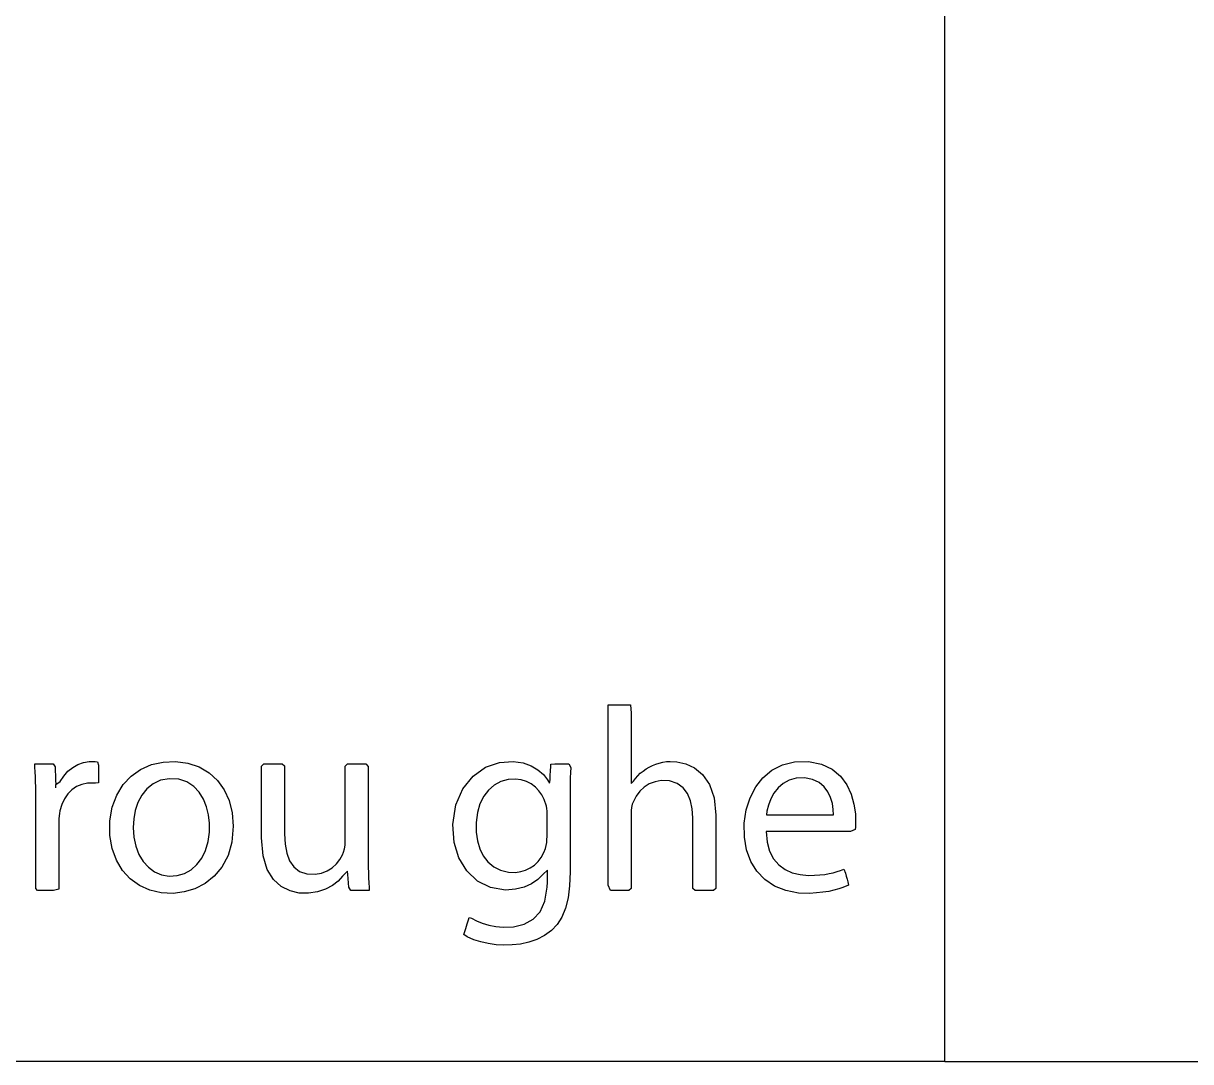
# Model space of a CAD drawing. Header units: metres. Extents: x 1885 to 2636, y 491 to 906.
# Drawn here: x 2118.89 to 2131.49, y 707.06 to 718.27 of the extents above; entities that cross this region are included whole.
import ezdxf

# ---------------------------------------------------------------- set-up
doc = ezdxf.new("R2010")
doc.units = ezdxf.units.M

msp = doc.modelspace()

# ---------------------------------------------------------------- linework, layer by layer
at = {"layer": 'COMPONENT1'}
for q in [(2128.837, 721.562), (2102.737, 707.062), (2158.837, 707.062)]:
    msp.add_line((2128.837, 707.062), q, dxfattribs=at)
at = {"layer": 'COMPONENT14'}
for p, q in [((2125.201, 710.911), (2125.255, 710.911)), ((2125.201, 710.789), (2125.201, 710.911)), ((2125.255, 710.911), (2125.307, 710.911)), ((2125.307, 710.911), (2125.362, 710.911)), ((2125.362, 710.911), (2125.411, 710.911)), ((2125.411, 710.911), (2125.443, 710.911)), ((2125.443, 710.911), (2125.45, 710.822)), ((2125.201, 710.479), (2125.201, 710.789)), ((2125.45, 710.822), (2125.45, 710.67)), ((2125.45, 710.67), (2125.45, 710.484)), ((2125.201, 710.06), (2125.201, 710.479)), ((2125.45, 710.484), (2125.45, 710.297)), ((2119.017, 710.239), (2119.016, 710.274)), ((2119.016, 710.274), (2119.062, 710.274)), ((2119.02, 710.188), (2119.017, 710.239)), ((2119.062, 710.274), (2119.101, 710.274)), ((2119.101, 710.274), (2119.143, 710.274)), ((2119.143, 710.274), (2119.183, 710.274)), ((2119.183, 710.274), (2119.214, 710.274)), ((2119.214, 710.274), (2119.234, 710.243)), ((2119.234, 710.243), (2119.235, 710.201)), ((2119.235, 710.201), (2119.238, 710.151)), ((2119.372, 710.195), (2119.424, 710.236)), ((2119.424, 710.236), (2119.48, 710.268)), ((2119.48, 710.268), (2119.54, 710.29)), ((2119.54, 710.29), (2119.603, 710.301)), ((2119.603, 710.301), (2119.638, 710.302)), ((2119.638, 710.302), (2119.665, 710.3)), ((2119.665, 710.3), (2119.691, 710.297)), ((2119.691, 710.297), (2119.701, 710.262)), ((2119.701, 710.262), (2119.701, 710.224)), ((2119.701, 710.224), (2119.701, 710.179)), ((2120.055, 710.144), (2120.157, 710.216)), ((2120.157, 710.216), (2120.273, 710.267)), ((2120.273, 710.267), (2120.399, 710.295)), ((2120.399, 710.295), (2120.535, 710.301)), ((2120.535, 710.301), (2120.668, 710.283)), ((2120.668, 710.283), (2120.789, 710.242)), ((2120.789, 710.242), (2120.895, 710.179)), ((2121.462, 710.251), (2121.488, 710.274)), ((2121.462, 710.149), (2121.462, 710.251)), ((2121.488, 710.274), (2121.532, 710.274)), ((2121.532, 710.274), (2121.586, 710.274)), ((2121.586, 710.274), (2121.64, 710.274)), ((2121.64, 710.274), (2121.685, 710.274)), ((2121.685, 710.274), (2121.71, 710.253)), ((2121.71, 710.253), (2121.71, 710.156)), ((2122.365, 710.25), (2122.391, 710.274)), ((2122.365, 710.143), (2122.365, 710.25)), ((2122.391, 710.274), (2122.435, 710.274)), ((2122.435, 710.274), (2122.489, 710.274)), ((2122.489, 710.274), (2122.543, 710.274)), ((2122.543, 710.274), (2122.587, 710.274)), ((2122.587, 710.274), (2122.613, 710.246)), ((2122.613, 710.246), (2122.613, 710.119)), ((2123.744, 710.143), (2123.878, 710.238)), ((2123.878, 710.238), (2124.03, 710.291)), ((2124.03, 710.291), (2124.177, 710.301)), ((2124.177, 710.301), (2124.284, 710.286)), ((2124.284, 710.286), (2124.372, 710.254)), ((2124.372, 710.254), (2124.445, 710.211)), ((2124.445, 710.211), (2124.503, 710.159)), ((2124.578, 710.149), (2124.58, 710.201)), ((2124.58, 710.201), (2124.582, 710.246)), ((2124.582, 710.246), (2124.583, 710.272)), ((2124.583, 710.272), (2124.625, 710.274)), ((2124.625, 710.274), (2124.676, 710.274)), ((2124.676, 710.274), (2124.732, 710.274)), ((2124.732, 710.274), (2124.778, 710.274)), ((2124.778, 710.274), (2124.8, 710.235)), ((2124.8, 710.235), (2124.797, 710.182)), ((2125.45, 710.297), (2125.45, 710.145)), ((2125.579, 710.198), (2125.611, 710.221)), ((2125.611, 710.221), (2125.644, 710.24)), ((2125.644, 710.24), (2125.679, 710.258)), ((2125.679, 710.258), (2125.715, 710.272)), ((2125.715, 710.272), (2125.753, 710.284)), ((2125.753, 710.284), (2125.792, 710.293)), ((2125.792, 710.293), (2125.832, 710.299)), ((2125.832, 710.299), (2125.873, 710.302)), ((2125.873, 710.302), (2125.945, 710.298)), ((2125.945, 710.298), (2126.039, 710.277)), ((2126.039, 710.277), (2126.134, 710.232)), ((2126.134, 710.232), (2126.222, 710.159)), ((2126.873, 710.126), (2126.97, 710.206)), ((2126.97, 710.206), (2127.085, 710.263)), ((2127.085, 710.263), (2127.214, 710.296)), ((2127.214, 710.296), (2127.363, 710.3)), ((2127.363, 710.3), (2127.504, 710.273)), ((2127.504, 710.273), (2127.619, 710.218)), ((2127.619, 710.218), (2127.709, 710.141)), ((2119.022, 710.136), (2119.02, 710.188)), ((2119.024, 710.082), (2119.022, 710.136)), ((2119.025, 710.026), (2119.024, 710.082)), ((2119.238, 710.151), (2119.24, 710.098)), ((2119.24, 710.098), (2119.242, 710.052)), ((2119.242, 710.052), (2119.289, 710.086)), ((2119.289, 710.086), (2119.327, 710.144)), ((2119.327, 710.144), (2119.372, 710.195)), ((2119.701, 710.179), (2119.701, 710.135)), ((2119.701, 710.135), (2119.701, 710.096)), ((2119.701, 710.096), (2119.701, 710.07)), ((2119.968, 710.051), (2120.055, 710.144)), ((2120.373, 710.098), (2120.292, 710.061)), ((2120.468, 710.115), (2120.373, 710.098)), ((2120.569, 710.109), (2120.468, 710.115)), ((2120.657, 710.08), (2120.569, 710.109)), ((2120.73, 710.032), (2120.657, 710.08)), ((2120.895, 710.179), (2120.985, 710.096)), ((2120.985, 710.096), (2121.058, 709.996)), ((2121.462, 709.993), (2121.462, 710.149)), ((2121.71, 710.156), (2121.71, 710.009)), ((2122.365, 709.98), (2122.365, 710.143)), ((2122.613, 710.119), (2122.613, 709.925)), ((2123.634, 710.007), (2123.744, 710.143)), ((2124.043, 710.084), (2123.972, 710.047)), ((2124.122, 710.106), (2124.043, 710.084)), ((2124.201, 710.11), (2124.122, 710.106)), ((2124.264, 710.102), (2124.201, 710.11)), ((2124.321, 710.084), (2124.264, 710.102)), ((2124.372, 710.058), (2124.321, 710.084)), ((2124.503, 710.159), (2124.548, 710.102)), ((2124.548, 710.102), (2124.569, 710.068)), ((2124.569, 710.068), (2124.576, 710.102)), ((2124.576, 710.102), (2124.578, 710.149)), ((2124.794, 710.124), (2124.793, 710.06)), ((2124.797, 710.182), (2124.794, 710.124)), ((2125.45, 710.145), (2125.45, 710.063)), ((2125.45, 710.063), (2125.475, 710.088)), ((2125.475, 710.088), (2125.497, 710.118)), ((2125.497, 710.118), (2125.522, 710.147)), ((2125.522, 710.147), (2125.549, 710.174)), ((2125.549, 710.174), (2125.579, 710.198)), ((2125.708, 710.083), (2125.646, 710.059)), ((2125.776, 710.095), (2125.708, 710.083)), ((2125.865, 710.091), (2125.776, 710.095)), ((2125.948, 710.064), (2125.865, 710.091)), ((2126.222, 710.159), (2126.295, 710.053)), ((2126.794, 710.027), (2126.873, 710.126)), ((2127.154, 710.099), (2127.089, 710.063)), ((2127.232, 710.12), (2127.154, 710.099)), ((2127.322, 710.123), (2127.232, 710.12)), ((2127.408, 710.107), (2127.322, 710.123)), ((2127.478, 710.074), (2127.408, 710.107)), ((2127.709, 710.141), (2127.776, 710.049)), ((2119.026, 709.969), (2119.025, 710.026)), ((2119.026, 709.909), (2119.026, 709.969)), ((2119.243, 710.017), (2119.242, 710.052)), ((2119.371, 709.951), (2119.334, 709.898)), ((2119.414, 709.996), (2119.371, 709.951)), ((2119.465, 710.03), (2119.414, 709.996)), ((2119.522, 710.054), (2119.465, 710.03)), ((2119.585, 710.066), (2119.522, 710.054)), ((2119.635, 710.068), (2119.585, 710.066)), ((2119.669, 710.067), (2119.635, 710.068)), ((2119.701, 710.07), (2119.669, 710.067)), ((2119.899, 709.939), (2119.968, 710.051)), ((2120.224, 710.007), (2120.17, 709.939)), ((2120.292, 710.061), (2120.224, 710.007)), ((2120.79, 709.968), (2120.73, 710.032)), ((2120.836, 709.894), (2120.79, 709.968)), ((2121.058, 709.996), (2121.112, 709.879)), ((2121.462, 709.815), (2121.462, 709.993)), ((2121.71, 710.009), (2121.71, 709.841)), ((2122.365, 709.794), (2122.365, 709.98)), ((2123.559, 709.833), (2123.634, 710.007)), ((2123.91, 709.993), (2123.859, 709.925)), ((2123.972, 710.047), (2123.91, 709.993)), ((2124.417, 710.025), (2124.372, 710.058)), ((2124.455, 709.985), (2124.417, 710.025)), ((2124.487, 709.94), (2124.455, 709.985)), ((2124.793, 710.06), (2124.792, 709.989)), ((2124.792, 709.989), (2124.792, 709.911)), ((2125.201, 709.613), (2125.201, 710.06)), ((2125.543, 709.979), (2125.504, 709.927)), ((2125.591, 710.023), (2125.543, 709.979)), ((2125.646, 710.059), (2125.591, 710.023)), ((2126.012, 710.017), (2125.948, 710.064)), ((2126.059, 709.954), (2126.012, 710.017)), ((2126.091, 709.877), (2126.059, 709.954)), ((2126.295, 710.053), (2126.345, 709.908)), ((2126.733, 709.91), (2126.794, 710.027)), ((2126.991, 709.959), (2126.957, 709.897)), ((2127.035, 710.016), (2126.991, 709.959)), ((2127.089, 710.063), (2127.035, 710.016)), ((2127.532, 710.028), (2127.478, 710.074)), ((2127.573, 709.972), (2127.532, 710.028)), ((2127.603, 709.911), (2127.573, 709.972)), ((2127.776, 710.049), (2127.824, 709.947)), ((2119.026, 709.848), (2119.026, 709.909)), ((2119.026, 709.804), (2119.026, 709.848)), ((2119.306, 709.837), (2119.286, 709.768)), ((2119.334, 709.898), (2119.306, 709.837)), ((2119.851, 709.809), (2119.899, 709.939)), ((2120.128, 709.86), (2120.099, 709.773)), ((2120.17, 709.939), (2120.128, 709.86)), ((2120.869, 709.811), (2120.836, 709.894)), ((2121.112, 709.879), (2121.145, 709.747)), ((2121.71, 709.841), (2121.71, 709.683)), ((2122.613, 709.925), (2122.613, 709.705)), ((2123.526, 709.621), (2123.559, 709.833)), ((2123.819, 709.844), (2123.791, 709.749)), ((2123.859, 709.925), (2123.819, 709.844)), ((2124.513, 709.89), (2124.487, 709.94)), ((2124.536, 709.819), (2124.513, 709.89)), ((2124.792, 709.911), (2124.792, 709.853)), ((2124.792, 709.853), (2124.792, 709.71)), ((2125.463, 709.84), (2125.455, 709.806)), ((2125.474, 709.87), (2125.463, 709.84)), ((2125.504, 709.927), (2125.474, 709.87)), ((2126.11, 709.789), (2126.091, 709.877)), ((2126.345, 709.908), (2126.364, 709.721)), ((2126.692, 709.779), (2126.733, 709.91)), ((2126.932, 709.831), (2126.915, 709.766)), ((2126.957, 709.897), (2126.932, 709.831)), ((2127.622, 709.846), (2127.603, 709.911)), ((2127.631, 709.783), (2127.622, 709.846)), ((2127.824, 709.947), (2127.854, 709.841)), ((2127.854, 709.841), (2127.87, 709.737)), ((2119.026, 709.69), (2119.026, 709.804)), ((2119.278, 709.713), (2119.276, 709.682)), ((2119.281, 709.741), (2119.278, 709.713)), ((2119.286, 709.768), (2119.281, 709.741)), ((2119.826, 709.66), (2119.851, 709.809)), ((2120.099, 709.773), (2120.082, 709.682)), ((2120.891, 709.724), (2120.869, 709.811)), ((2120.901, 709.637), (2120.891, 709.724)), ((2121.145, 709.747), (2121.157, 709.602)), ((2121.462, 709.648), (2121.462, 709.815)), ((2122.365, 709.619), (2122.365, 709.794)), ((2122.613, 709.705), (2122.613, 709.498)), ((2123.791, 709.749), (2123.778, 709.643)), ((2124.541, 709.793), (2124.536, 709.819)), ((2124.543, 709.765), (2124.541, 709.793)), ((2124.543, 709.735), (2124.543, 709.765)), ((2124.543, 709.698), (2124.543, 709.735)), ((2124.543, 709.66), (2124.543, 709.698)), ((2124.792, 709.71), (2124.792, 709.517)), ((2125.451, 709.771), (2125.45, 709.732)), ((2125.45, 709.732), (2125.45, 709.682)), ((2125.455, 709.806), (2125.451, 709.771)), ((2126.115, 709.693), (2126.11, 709.789)), ((2126.364, 709.721), (2126.364, 709.672)), ((2126.671, 709.635), (2126.692, 709.779)), ((2126.915, 709.766), (2126.912, 709.724)), ((2126.912, 709.724), (2126.959, 709.724)), ((2126.959, 709.724), (2127.047, 709.724)), ((2127.047, 709.724), (2127.164, 709.724)), ((2127.164, 709.724), (2127.293, 709.724)), ((2127.293, 709.724), (2127.419, 709.724)), ((2127.419, 709.724), (2127.528, 709.724)), ((2127.528, 709.724), (2127.605, 709.724)), ((2127.605, 709.724), (2127.634, 709.724)), ((2127.634, 709.724), (2127.631, 709.783)), ((2127.87, 709.737), (2127.873, 709.657)), ((2119.026, 709.531), (2119.026, 709.69)), ((2119.276, 709.682), (2119.275, 709.65)), ((2119.275, 709.65), (2119.275, 709.597)), ((2119.275, 709.597), (2119.275, 709.506)), ((2119.826, 709.503), (2119.826, 709.66)), ((2120.082, 709.682), (2120.076, 709.588)), ((2120.076, 709.588), (2120.084, 709.483)), ((2120.901, 709.539), (2120.901, 709.637)), ((2121.157, 709.602), (2121.142, 709.431)), ((2121.462, 709.524), (2121.462, 709.648)), ((2121.71, 709.683), (2121.71, 709.566)), ((2122.365, 709.489), (2122.365, 709.619)), ((2123.539, 709.427), (2123.526, 709.621)), ((2123.778, 709.643), (2123.778, 709.538)), ((2124.543, 709.616), (2124.543, 709.66)), ((2124.543, 709.571), (2124.543, 709.616)), ((2124.543, 709.532), (2124.543, 709.571)), ((2125.201, 709.221), (2125.201, 709.613)), ((2125.45, 709.682), (2125.45, 709.554)), ((2126.115, 709.645), (2126.115, 709.693)), ((2126.115, 709.523), (2126.115, 709.645)), ((2126.364, 709.672), (2126.364, 709.545)), ((2126.673, 709.486), (2126.671, 709.635)), ((2127.871, 709.593), (2127.868, 709.567)), ((2127.873, 709.623), (2127.871, 709.593)), ((2127.873, 709.657), (2127.873, 709.623)), ((2119.026, 709.35), (2119.026, 709.531)), ((2119.275, 709.506), (2119.275, 709.38)), ((2119.85, 709.361), (2119.826, 709.503)), ((2120.084, 709.483), (2120.105, 709.386)), ((2120.886, 709.436), (2120.901, 709.539)), ((2121.462, 709.476), (2121.462, 709.524)), ((2121.478, 709.284), (2121.462, 709.476)), ((2121.71, 709.566), (2121.71, 709.521)), ((2121.71, 709.521), (2121.716, 709.41)), ((2122.365, 709.439), (2122.365, 709.489)), ((2122.613, 709.498), (2122.613, 709.344)), ((2123.778, 709.538), (2123.792, 709.445)), ((2123.792, 709.445), (2123.817, 709.359)), ((2124.539, 709.427), (2124.542, 709.46)), ((2124.542, 709.46), (2124.543, 709.49)), ((2124.543, 709.49), (2124.543, 709.532)), ((2124.792, 709.517), (2124.792, 709.321)), ((2125.45, 709.554), (2125.45, 709.382)), ((2126.115, 709.359), (2126.115, 709.523)), ((2126.364, 709.545), (2126.364, 709.375)), ((2126.696, 709.347), (2126.673, 709.486)), ((2126.906, 709.546), (2126.917, 709.431)), ((2126.946, 709.546), (2126.906, 709.546)), ((2127.052, 709.546), (2126.946, 709.546)), ((2127.203, 709.546), (2127.052, 709.546)), ((2127.376, 709.546), (2127.203, 709.546)), ((2127.55, 709.546), (2127.376, 709.546)), ((2127.704, 709.546), (2127.55, 709.546)), ((2127.816, 709.546), (2127.704, 709.546)), ((2127.868, 709.567), (2127.816, 709.546)), ((2119.026, 709.173), (2119.026, 709.35)), ((2119.275, 709.38), (2119.275, 709.24)), ((2119.896, 709.235), (2119.85, 709.361)), ((2120.105, 709.386), (2120.139, 709.298)), ((2120.816, 709.259), (2120.857, 709.342)), ((2120.857, 709.342), (2120.886, 709.436)), ((2121.142, 709.431), (2121.1, 709.285)), ((2121.716, 709.41), (2121.734, 709.312)), ((2122.335, 709.295), (2122.346, 709.322)), ((2122.346, 709.322), (2122.356, 709.357)), ((2122.356, 709.357), (2122.363, 709.397)), ((2122.363, 709.397), (2122.365, 709.439)), ((2122.613, 709.344), (2122.613, 709.284)), ((2123.591, 709.26), (2123.539, 709.427)), ((2123.817, 709.359), (2123.855, 709.282)), ((2124.508, 709.317), (2124.525, 709.362)), ((2124.525, 709.362), (2124.534, 709.394)), ((2124.534, 709.394), (2124.539, 709.427)), ((2124.792, 709.321), (2124.792, 709.17)), ((2125.45, 709.382), (2125.45, 709.198)), ((2126.115, 709.185), (2126.115, 709.359)), ((2126.364, 709.375), (2126.364, 709.194)), ((2126.741, 709.223), (2126.696, 709.347)), ((2126.917, 709.431), (2126.945, 709.333)), ((2126.945, 709.333), (2126.988, 709.252)), ((2119.275, 709.24), (2119.275, 709.104)), ((2119.962, 709.126), (2119.896, 709.235)), ((2120.139, 709.298), (2120.185, 709.222)), ((2120.185, 709.222), (2120.241, 709.159)), ((2120.763, 709.189), (2120.816, 709.259)), ((2121.1, 709.285), (2121.035, 709.162)), ((2121.523, 709.136), (2121.478, 709.284)), ((2121.734, 709.312), (2121.765, 709.229)), ((2121.765, 709.229), (2121.811, 709.163)), ((2122.224, 709.155), (2122.27, 709.197)), ((2122.27, 709.197), (2122.307, 709.245)), ((2122.307, 709.245), (2122.335, 709.295)), ((2122.613, 709.284), (2122.613, 709.22)), ((2122.613, 709.22), (2122.614, 709.159)), ((2123.676, 709.12), (2123.591, 709.26)), ((2123.855, 709.282), (2123.905, 709.217)), ((2123.905, 709.217), (2123.967, 709.164)), ((2124.406, 709.183), (2124.446, 709.221)), ((2124.446, 709.221), (2124.481, 709.266)), ((2124.481, 709.266), (2124.508, 709.317)), ((2125.201, 708.965), (2125.201, 709.221)), ((2125.45, 709.198), (2125.45, 709.037)), ((2126.364, 709.194), (2126.364, 709.035)), ((2126.807, 709.116), (2126.741, 709.223)), ((2126.988, 709.252), (2127.045, 709.186)), ((2119.026, 709.025), (2119.026, 709.173)), ((2119.275, 709.104), (2119.275, 708.991)), ((2120.045, 709.035), (2119.962, 709.126)), ((2120.241, 709.159), (2120.308, 709.111)), ((2120.308, 709.111), (2120.383, 709.079)), ((2120.383, 709.079), (2120.466, 709.064)), ((2120.466, 709.064), (2120.551, 709.069)), ((2120.551, 709.069), (2120.63, 709.092)), ((2120.63, 709.092), (2120.701, 709.133)), ((2120.701, 709.133), (2120.763, 709.189)), ((2121.035, 709.162), (2120.951, 709.062)), ((2121.591, 709.027), (2121.523, 709.136)), ((2121.811, 709.163), (2121.873, 709.115)), ((2121.873, 709.115), (2121.952, 709.089)), ((2121.952, 709.089), (2122.04, 709.084)), ((2122.04, 709.084), (2122.109, 709.096)), ((2122.109, 709.096), (2122.17, 709.121)), ((2122.17, 709.121), (2122.224, 709.155)), ((2122.391, 709.118), (2122.337, 709.063)), ((2122.393, 709.083), (2122.391, 709.118)), ((2122.396, 709.037), (2122.393, 709.083)), ((2122.614, 709.159), (2122.615, 709.101)), ((2122.615, 709.101), (2122.617, 709.045)), ((2123.792, 709.011), (2123.676, 709.12)), ((2123.967, 709.164), (2124.04, 709.127)), ((2124.04, 709.127), (2124.125, 709.106)), ((2124.125, 709.106), (2124.204, 709.104)), ((2124.204, 709.104), (2124.259, 709.112)), ((2124.259, 709.112), (2124.312, 709.128)), ((2124.312, 709.128), (2124.361, 709.152)), ((2124.361, 709.152), (2124.406, 709.183)), ((2124.5, 709.084), (2124.444, 709.028)), ((2124.546, 709.127), (2124.5, 709.084)), ((2124.546, 709.097), (2124.546, 709.127)), ((2124.546, 709.059), (2124.546, 709.097)), ((2124.792, 709.109), (2124.786, 708.958)), ((2124.792, 709.17), (2124.792, 709.109)), ((2126.115, 709.031), (2126.115, 709.185)), ((2126.892, 709.026), (2126.807, 709.116)), ((2127.045, 709.186), (2127.112, 709.136)), ((2127.112, 709.136), (2127.189, 709.101)), ((2127.189, 709.101), (2127.274, 709.08)), ((2127.274, 709.08), (2127.364, 709.072)), ((2127.364, 709.072), (2127.43, 709.073)), ((2127.43, 709.073), (2127.488, 709.077)), ((2127.488, 709.077), (2127.541, 709.083)), ((2127.541, 709.083), (2127.588, 709.091)), ((2127.588, 709.091), (2127.632, 709.101)), ((2127.632, 709.101), (2127.673, 709.113)), ((2127.673, 709.113), (2127.71, 709.126)), ((2127.71, 709.126), (2127.745, 709.14)), ((2127.745, 709.14), (2127.764, 709.095)), ((2127.764, 709.095), (2127.772, 709.063)), ((2119.026, 708.93), (2119.026, 709.025)), ((2119.275, 708.991), (2119.275, 708.922)), ((2120.144, 708.964), (2120.045, 709.035)), ((2120.256, 708.913), (2120.144, 708.964)), ((2120.852, 708.984), (2120.743, 708.928)), ((2120.951, 709.062), (2120.852, 708.984)), ((2121.675, 708.951), (2121.591, 709.027)), ((2121.769, 708.904), (2121.675, 708.951)), ((2122.227, 708.963), (2122.153, 708.923)), ((2122.288, 709.011), (2122.227, 708.963)), ((2122.337, 709.063), (2122.288, 709.011)), ((2122.399, 708.987), (2122.396, 709.037)), ((2122.402, 708.943), (2122.399, 708.987)), ((2122.427, 708.909), (2122.402, 708.943)), ((2122.617, 709.045), (2122.619, 708.992)), ((2122.619, 708.992), (2122.622, 708.941)), ((2122.622, 708.941), (2122.623, 708.909)), ((2123.934, 708.941), (2123.792, 709.011)), ((2124.295, 708.944), (2124.203, 708.922)), ((2124.375, 708.981), (2124.295, 708.944)), ((2124.444, 709.028), (2124.375, 708.981)), ((2124.52, 708.795), (2124.545, 708.943)), ((2124.545, 708.943), (2124.546, 708.999)), ((2124.546, 708.999), (2124.546, 709.059)), ((2124.786, 708.958), (2124.769, 708.828)), ((2125.227, 708.909), (2125.201, 708.965)), ((2125.45, 709.037), (2125.45, 708.932)), ((2126.115, 708.93), (2126.115, 709.031)), ((2126.364, 709.035), (2126.364, 708.931)), ((2126.996, 708.956), (2126.892, 709.026)), ((2127.118, 708.907), (2126.996, 708.956)), ((2127.797, 708.966), (2127.735, 708.94)), ((2127.772, 709.063), (2127.781, 709.03)), ((2127.781, 709.03), (2127.788, 709.001)), ((2127.788, 709.001), (2127.797, 708.966)), ((2119.045, 708.909), (2119.026, 708.93)), ((2119.08, 708.909), (2119.045, 708.909)), ((2119.125, 708.909), (2119.08, 708.909)), ((2119.173, 708.909), (2119.125, 708.909)), ((2119.218, 708.909), (2119.173, 708.909)), ((2119.275, 708.922), (2119.218, 708.909)), ((2120.379, 708.884), (2120.256, 708.913)), ((2120.507, 708.878), (2120.379, 708.884)), ((2120.626, 708.893), (2120.507, 708.878)), ((2120.743, 708.928), (2120.626, 708.893)), ((2121.868, 708.881), (2121.769, 708.904)), ((2121.969, 708.879), (2121.868, 708.881)), ((2122.067, 708.893), (2121.969, 708.879)), ((2122.153, 708.923), (2122.067, 708.893)), ((2122.466, 708.909), (2122.427, 708.909)), ((2122.514, 708.909), (2122.466, 708.909)), ((2122.562, 708.909), (2122.514, 708.909)), ((2122.623, 708.909), (2122.562, 708.909)), ((2124.096, 708.914), (2123.934, 708.941)), ((2124.203, 708.922), (2124.096, 708.914)), ((2124.769, 708.828), (2124.741, 708.717)), ((2125.271, 708.909), (2125.227, 708.909)), ((2125.326, 708.909), (2125.271, 708.909)), ((2125.38, 708.909), (2125.326, 708.909)), ((2125.424, 708.909), (2125.38, 708.909)), ((2125.45, 708.932), (2125.424, 708.909)), ((2126.141, 708.909), (2126.115, 708.93)), ((2126.185, 708.909), (2126.141, 708.909)), ((2126.239, 708.909), (2126.185, 708.909)), ((2126.294, 708.909), (2126.239, 708.909)), ((2126.338, 708.909), (2126.294, 708.909)), ((2126.364, 708.931), (2126.338, 708.909)), ((2127.257, 708.881), (2127.118, 708.907)), ((2127.376, 708.878), (2127.257, 708.881)), ((2127.45, 708.882), (2127.376, 708.878)), ((2127.519, 708.889), (2127.45, 708.882)), ((2127.582, 708.899), (2127.519, 708.889)), ((2127.639, 708.911), (2127.582, 708.899)), ((2127.69, 708.925), (2127.639, 708.911)), ((2127.735, 708.94), (2127.69, 708.925)), ((2124.468, 708.68), (2124.52, 708.795)), ((2124.741, 708.717), (2124.702, 708.622)), ((2123.681, 708.548), (2123.695, 708.591)), ((2123.695, 708.591), (2123.704, 708.619)), ((2123.704, 708.619), (2123.728, 708.61)), ((2123.728, 708.61), (2123.782, 708.581)), ((2123.782, 708.581), (2123.844, 708.557)), ((2124.295, 708.544), (2124.392, 708.598)), ((2124.392, 708.598), (2124.468, 708.68)), ((2124.702, 708.622), (2124.651, 708.542)), ((2123.644, 708.434), (2123.665, 708.499)), ((2123.665, 708.499), (2123.681, 708.548)), ((2123.844, 708.557), (2123.914, 708.536)), ((2123.914, 708.536), (2123.989, 708.522)), ((2123.989, 708.522), (2124.071, 708.514)), ((2124.071, 708.514), (2124.18, 708.518)), ((2124.18, 708.518), (2124.295, 708.544)), ((2124.589, 708.476), (2124.514, 708.422)), ((2124.651, 708.542), (2124.589, 708.476)), ((2123.682, 708.409), (2123.644, 708.434)), ((2123.751, 708.378), (2123.682, 708.409)), ((2123.827, 708.354), (2123.751, 708.378)), ((2123.909, 708.336), (2123.827, 708.354)), ((2123.993, 708.324), (2123.909, 708.336)), ((2124.078, 708.319), (2123.993, 708.324)), ((2124.166, 708.321), (2124.078, 708.319)), ((2124.256, 708.331), (2124.166, 708.321)), ((2124.345, 708.351), (2124.256, 708.331)), ((2124.432, 708.381), (2124.345, 708.351)), ((2124.514, 708.422), (2124.432, 708.381))]:
    msp.add_line(p, q, dxfattribs=at)

doc.saveas('drawing.dxf')
